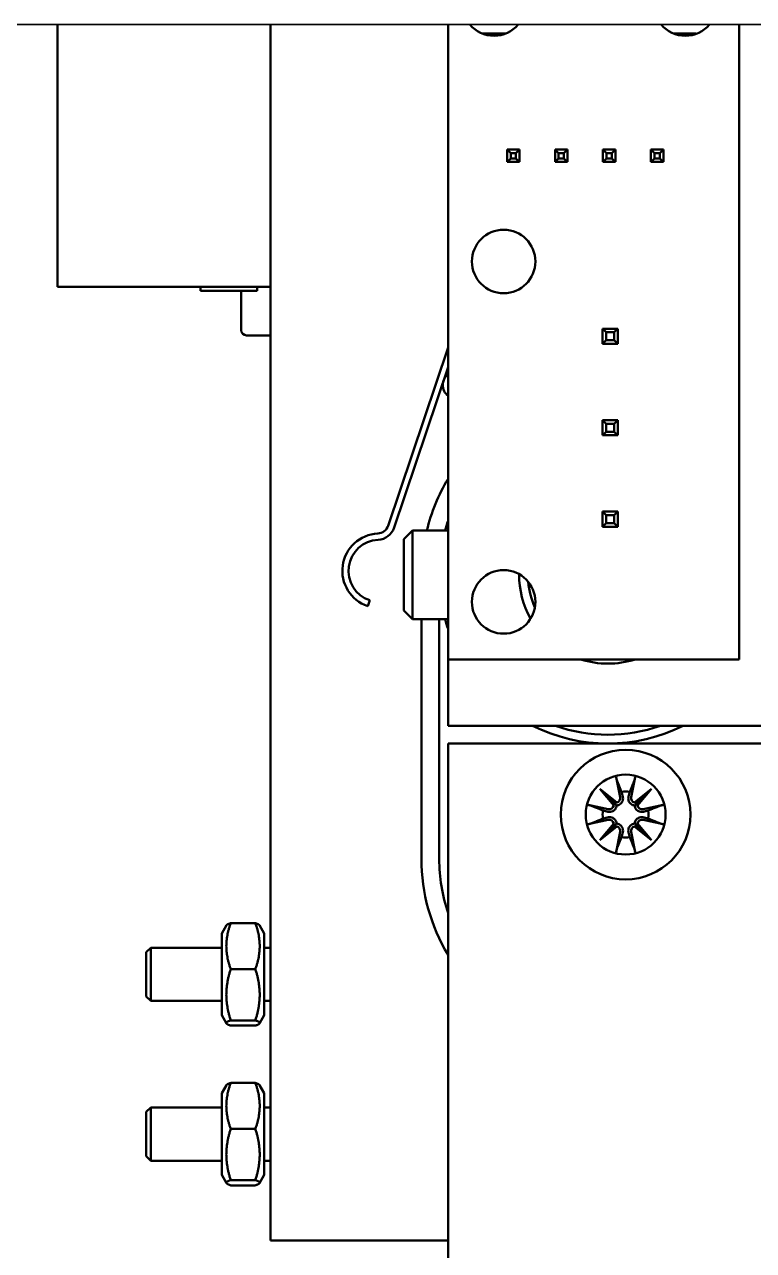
# Model space of a CAD drawing. Header units: millimetres. Extents: x -1328 to 2520, y -765 to 1782.
# Drawn here: x 567.4 to 608.5, y 538.6 to 607.6 of the extents above; entities that cross this region are included whole.
import ezdxf

# ---------------------------------------------------------------- set-up
doc = ezdxf.new("R2010")
doc.units = ezdxf.units.MM
doc.header["$LTSCALE"] = 6
doc.layers.add('Reference (ISO)', color=7, linetype='Continuous', lineweight=35)
doc.layers.add('Visible (ISO)', color=7, linetype='Continuous', lineweight=50)

msp = doc.modelspace()

# ---------------------------------------------------------------- linework, layer by layer
at = {"layer": 'Reference (ISO)'}
msp.add_line((841.183, 607.64), (421.183, 607.64), dxfattribs=at)
at = {"layer": 'Visible (ISO)'}
for p, q in [((569.28, 607.64), (569.28, 592.867)), ((581.28, 539.14), (581.28, 607.64)), ((591.28, 571.881), (591.28, 607.64)), ((593.186, 607.141), (594.549, 607.141)), ((605.23, 607.141), (603.961, 607.141)), ((605.23, 607.141), (605.23, 607.105)), ((607.68, 607.64), (607.68, 571.881)), ((594.605, 599.901), (594.605, 600.601)), ((594.605, 600.601), (595.305, 600.601)), ((594.605, 600.601), (594.805, 600.401)), ((594.805, 600.101), (594.605, 599.901)), ((595.105, 600.401), (594.805, 600.401)), ((594.805, 600.401), (594.805, 600.101)), ((594.805, 600.101), (595.105, 600.101)), ((595.305, 600.601), (595.105, 600.401)), ((595.105, 600.101), (595.105, 600.401)), ((595.105, 600.101), (595.305, 599.901)), ((595.305, 600.601), (595.305, 599.901)), ((597.305, 599.901), (597.305, 600.601)), ((597.305, 600.601), (598.005, 600.601)), ((597.305, 600.601), (597.505, 600.401)), ((597.505, 600.101), (597.305, 599.901)), ((597.805, 600.401), (597.505, 600.401)), ((597.505, 600.401), (597.505, 600.101)), ((597.505, 600.101), (597.805, 600.101)), ((598.005, 600.601), (597.805, 600.401)), ((597.805, 600.101), (597.805, 600.401)), ((597.805, 600.101), (598.005, 599.901)), ((598.005, 600.601), (598.005, 599.901)), ((600.005, 599.901), (600.005, 600.601)), ((600.005, 600.601), (600.705, 600.601)), ((600.005, 600.601), (600.205, 600.401)), ((600.205, 600.101), (600.005, 599.901)), ((600.505, 600.401), (600.205, 600.401)), ((600.205, 600.401), (600.205, 600.101)), ((600.205, 600.101), (600.505, 600.101)), ((600.705, 600.601), (600.505, 600.401)), ((600.505, 600.101), (600.505, 600.401)), ((600.505, 600.101), (600.705, 599.901)), ((600.705, 600.601), (600.705, 599.901)), ((602.705, 599.901), (602.705, 600.601)), ((602.705, 600.601), (603.405, 600.601)), ((602.705, 600.601), (602.905, 600.401)), ((602.905, 600.101), (602.705, 599.901)), ((603.205, 600.401), (602.905, 600.401)), ((602.905, 600.401), (602.905, 600.101)), ((602.905, 600.101), (603.205, 600.101)), ((603.405, 600.601), (603.205, 600.401)), ((603.205, 600.101), (603.205, 600.401)), ((603.205, 600.101), (603.405, 599.901)), ((603.405, 600.601), (603.405, 599.901)), ((595.305, 599.901), (594.605, 599.901)), ((598.005, 599.901), (597.305, 599.901)), ((600.705, 599.901), (600.005, 599.901)), ((603.405, 599.901), (602.705, 599.901)), ((569.28, 592.867), (581.28, 592.867)), ((577.33, 592.867), (577.33, 592.645)), ((580.53, 592.645), (577.33, 592.645)), ((579.63, 590.432), (579.63, 592.645)), ((580.53, 592.867), (580.53, 592.645)), ((599.985, 590.506), (600.835, 590.506)), ((599.985, 589.656), (599.985, 590.506)), ((599.985, 590.506), (600.185, 590.306)), ((600.835, 590.506), (600.635, 590.306)), ((600.835, 590.506), (600.835, 589.656)), ((579.93, 590.132), (581.28, 590.132)), ((600.185, 589.856), (599.985, 589.656)), ((600.635, 590.306), (600.185, 590.306)), ((600.185, 590.306), (600.185, 589.856)), ((600.185, 589.856), (600.635, 589.856)), ((600.635, 589.856), (600.635, 590.306)), ((600.635, 589.856), (600.835, 589.656)), ((587.907, 579.412), (591.28, 589.444)), ((600.835, 589.656), (599.985, 589.656)), ((588.239, 579.3), (591.28, 588.346)), ((599.985, 585.356), (600.835, 585.356)), ((599.985, 584.506), (599.985, 585.356)), ((599.985, 585.356), (600.185, 585.156)), ((600.635, 585.156), (600.185, 585.156)), ((600.185, 585.156), (600.185, 584.706)), ((600.835, 585.356), (600.635, 585.156)), ((600.635, 584.706), (600.635, 585.156)), ((600.835, 585.356), (600.835, 584.506)), ((600.185, 584.706), (599.985, 584.506)), ((600.835, 584.506), (599.985, 584.506)), ((600.185, 584.706), (600.635, 584.706)), ((600.635, 584.706), (600.835, 584.506)), ((599.985, 580.206), (600.835, 580.206)), ((599.985, 579.356), (599.985, 580.206)), ((599.985, 580.206), (600.185, 580.006)), ((600.835, 580.206), (600.635, 580.006)), ((600.835, 580.206), (600.835, 579.356)), ((600.185, 579.556), (599.985, 579.356)), ((600.635, 580.006), (600.185, 580.006)), ((600.185, 580.006), (600.185, 579.556)), ((600.185, 579.556), (600.635, 579.556)), ((600.635, 579.556), (600.635, 580.006)), ((600.635, 579.556), (600.835, 579.356)), ((588.78, 578.65), (589.271, 579.14)), ((589.271, 579.14), (589.271, 574.14)), ((591.28, 579.14), (589.271, 579.14)), ((600.835, 579.356), (599.985, 579.356)), ((588.78, 574.631), (588.78, 578.65)), ((586.753, 574.882), (586.865, 575.213)), ((588.78, 574.631), (589.271, 574.14)), ((591.28, 574.14), (589.271, 574.14)), ((589.78, 574.14), (589.78, 560.64)), ((590.78, 560.64), (590.78, 574.14)), ((591.28, 568.14), (591.28, 571.881)), ((607.68, 571.881), (591.28, 571.881)), ((657.28, 568.14), (591.28, 568.14)), ((591.28, 567.14), (591.28, 512.64)), ((657.28, 567.14), (591.28, 567.14)), ((600.739, 565.249), (600.978, 564.12)), ((601.822, 565.249), (601.583, 564.12)), ((599.831, 564.59), (600.778, 563.811)), ((599.831, 564.59), (600.605, 563.816)), ((600.609, 563.643), (599.831, 564.59)), ((601.783, 563.811), (602.73, 564.59)), ((602.73, 564.59), (601.951, 563.643)), ((602.73, 564.59), (601.956, 563.816)), ((599.171, 563.682), (600.301, 563.443)), ((600.605, 563.816), (600.771, 563.649)), ((601.956, 563.816), (601.789, 563.649)), ((603.389, 563.682), (602.26, 563.443)), ((599.171, 562.599), (600.301, 562.838)), ((603.389, 562.599), (602.26, 562.838)), ((599.831, 561.691), (600.609, 562.638)), ((600.778, 562.469), (599.831, 561.691)), ((599.831, 561.691), (600.605, 562.465)), ((600.605, 562.465), (600.771, 562.631)), ((600.739, 561.031), (600.978, 562.161)), ((601.822, 561.031), (601.583, 562.161)), ((602.73, 561.691), (601.783, 562.469)), ((601.956, 562.465), (601.789, 562.631)), ((601.951, 562.638), (602.73, 561.691)), ((602.73, 561.691), (601.956, 562.465)), ((578.53, 556.44), (578.797, 556.902)), ((580.425, 557.026), (579.036, 557.026)), ((580.93, 556.44), (580.664, 556.902)), ((578.53, 556.44), (578.53, 551.84)), ((580.93, 551.84), (580.93, 556.44)), ((574.28, 555.39), (574.53, 555.64)), ((574.28, 552.89), (574.28, 555.39)), ((574.53, 555.64), (574.53, 552.64)), ((578.53, 555.64), (574.53, 555.64)), ((581.28, 555.64), (580.93, 555.64)), ((580.425, 554.434), (579.036, 554.434)), ((574.28, 552.89), (574.53, 552.64)), ((578.53, 552.64), (574.53, 552.64)), ((581.28, 552.64), (580.93, 552.64)), ((578.53, 551.84), (578.797, 551.379)), ((580.93, 551.84), (580.664, 551.379)), ((580.425, 551.549), (579.036, 551.549)), ((580.425, 551.255), (579.036, 551.255)), ((578.53, 547.44), (578.797, 547.902)), ((580.425, 548.026), (579.036, 548.026)), ((580.93, 547.44), (580.664, 547.902)), ((578.53, 547.44), (578.53, 542.84)), ((580.93, 542.84), (580.93, 547.44)), ((574.28, 546.39), (574.53, 546.64)), ((574.28, 543.89), (574.28, 546.39)), ((574.53, 546.64), (574.53, 543.64)), ((578.53, 546.64), (574.53, 546.64)), ((581.28, 546.64), (580.93, 546.64)), ((580.425, 545.434), (579.036, 545.434)), ((574.28, 543.89), (574.53, 543.64)), ((578.53, 543.64), (574.53, 543.64)), ((581.28, 543.64), (580.93, 543.64)), ((578.53, 542.84), (578.797, 542.379)), ((580.93, 542.84), (580.664, 542.379)), ((580.425, 542.549), (579.036, 542.549)), ((580.425, 542.255), (579.036, 542.255)), ((591.28, 539.14), (581.28, 539.14))]:
    msp.add_line(p, q, dxfattribs=at)
for centre, radius in [((594.408, 594.293), 1.788), ((594.408, 575.118), 1.788), ((601.28, 563.14), 3.65), ((601.28, 563.14), 2.25)]:
    msp.add_circle(centre, radius, dxfattribs=at)
for centre, radius, start, end in [((593.868, 608.793), 1.788, 220.16471, 319.83529), ((604.643, 608.793), 1.788, 220.16471, 319.83529), ((579.93, 590.432), 0.3, 180, 270), ((591.73, 587.331), 0.75, 126.8699, 233.1301), ((600.28, 576.64), 10.5, 148.99728, 166.22585), ((587.291, 579.619), 0.65, 272.73997, 341.41628), ((600.28, 576.64), 9.5, 161.32828, 164.74248), ((587.423, 576.872), 2.1, 92.73997, 251.41628), ((587.291, 579.619), 1, 272.73997, 341.41628), ((587.423, 576.872), 1.75, 92.73997, 251.41628), ((600.28, 576.64), 5, 179.56535, 209.49598), ((600.28, 576.64), 4.5, 185.07979, 203.98154), ((600.28, 576.64), 9.5, 195.25752, 198.67172), ((600.28, 576.64), 5, 252.16025, 287.83975), ((600.28, 576.64), 9.5, 243.47465, 296.52535), ((600.28, 576.64), 9, 250.81186, 289.18814), ((601.28, 563.14), 1.297, 79.77073, 100.22927), ((600.355, 563.698), 0.26, 258.06647, 347.8988), ((600.723, 564.066), 0.26, 282.1012, 11.93353), ((601.838, 564.066), 0.26, 168.06647, 257.8988), ((602.206, 563.698), 0.26, 192.1012, 281.93353), ((601.28, 563.14), 1.297, 169.77073, 190.22927), ((600.355, 562.583), 0.26, 12.1012, 101.93353), ((602.206, 562.583), 0.26, 78.06647, 167.8988), ((601.28, 563.14), 1.297, 349.77073, 10.22927), ((600.723, 562.215), 0.26, 348.06647, 77.8988), ((601.838, 562.215), 0.26, 102.1012, 191.93353), ((601.28, 563.14), 1.297, 259.77073, 280.22927), ((600.28, 560.64), 10.5, 180, 211.00272), ((600.28, 560.64), 9.5, 180, 198.67172)]:
    msp.add_arc(centre, radius, start, end, dxfattribs=at)
for centre, major_axis, start_param, end_param in [((600.7, 564.038), (0.153, 0.186), 3.427323, 4.166138), ((600.383, 563.721), (0.186, 0.153), 5.25864, 5.997455), ((601.861, 564.038), (0.153, -0.186), 5.25864, 5.997455), ((602.177, 563.721), (0.186, -0.153), 3.427323, 4.166138), ((600.383, 562.56), (-0.186, 0.153), 3.427323, 4.166138), ((600.7, 562.243), (-0.153, 0.186), 5.25864, 5.997455), ((601.861, 562.243), (-0.153, -0.186), 3.427323, 4.166138), ((602.177, 562.56), (-0.186, -0.153), 5.25864, 5.997455)]:
    msp.add_ellipse(centre, major_axis=major_axis, ratio=0.988452, start_param=start_param, end_param=end_param, dxfattribs=at)
for points, knots in [([(600.787, 565.071), (600.783, 565.081), (600.778, 565.094), (600.769, 565.125), (600.762, 565.15), (600.751, 565.195), (600.744, 565.225), (600.739, 565.249)], [0.07019749, 0.07019749, 0.07019749, 0.07019749, 0.07644591, 0.07644591, 0.08406722, 0.08406722, 0.09169213, 0.09169213, 0.09169213, 0.09169213]), ([(601.822, 565.249), (601.816, 565.225), (601.81, 565.195), (601.798, 565.15), (601.792, 565.125), (601.782, 565.094), (601.778, 565.081), (601.774, 565.071)], [0.03061008, 0.03061008, 0.03061008, 0.03061008, 0.03823499, 0.03823499, 0.0458563, 0.0458563, 0.05210472, 0.05210472, 0.05210472, 0.05210472]), ([(599.171, 563.682), (599.196, 563.677), (599.225, 563.67), (599.271, 563.658), (599.295, 563.652), (599.327, 563.642), (599.34, 563.638), (599.349, 563.634)], [0.03061008, 0.03061008, 0.03061008, 0.03061008, 0.03823499, 0.03823499, 0.0458563, 0.0458563, 0.05210472, 0.05210472, 0.05210472, 0.05210472]), ([(600.771, 563.649), (600.77, 563.629), (600.766, 563.607), (600.751, 563.549), (600.736, 563.512), (600.697, 563.448), (600.672, 563.417), (600.614, 563.365), (600.582, 563.344), (600.515, 563.311), (600.474, 563.298), (600.39, 563.286), (600.348, 563.287), (600.31, 563.293), (600.297, 563.295), (600.284, 563.298), (600.271, 563.301)], [-0.06590291, -0.06590291, -0.06590291, -0.06590291, -0.0596617, -0.0596617, -0.04848472, -0.04848472, -0.03730774, -0.03730774, -0.02613076, -0.02613076, -0.01306538, -0.01306538, 0, 0, 0, 0.00449293, 0.00449293, 0.00449293, 0.00449293]), ([(601.119, 564.15), (601.123, 564.137), (601.126, 564.123), (601.134, 564.072), (601.134, 564.03), (601.122, 563.947), (601.11, 563.906), (601.077, 563.839), (601.056, 563.806), (601.004, 563.749), (600.973, 563.723), (600.909, 563.685), (600.872, 563.669), (600.813, 563.655), (600.792, 563.651), (600.771, 563.649)], [0.15793693, 0.15793693, 0.15793693, 0.15793693, 0.16242986, 0.16242986, 0.17549524, 0.17549524, 0.18856062, 0.18856062, 0.1997376, 0.1997376, 0.21091458, 0.21091458, 0.22209156, 0.22209156, 0.22833277, 0.22833277, 0.22833277, 0.22833277]), ([(601.789, 563.649), (601.769, 563.651), (601.747, 563.655), (601.689, 563.669), (601.652, 563.685), (601.588, 563.723), (601.557, 563.749), (601.505, 563.806), (601.484, 563.839), (601.451, 563.906), (601.438, 563.947), (601.426, 564.03), (601.427, 564.072), (601.433, 564.11), (601.435, 564.123), (601.438, 564.137), (601.441, 564.15)], [-0.06590291, -0.06590291, -0.06590291, -0.06590291, -0.0596617, -0.0596617, -0.04848472, -0.04848472, -0.03730774, -0.03730774, -0.02613076, -0.02613076, -0.01306538, -0.01306538, 0, 0, 0, 0.00449293, 0.00449293, 0.00449293, 0.00449293]), ([(602.29, 563.301), (602.276, 563.298), (602.263, 563.295), (602.212, 563.287), (602.17, 563.286), (602.087, 563.298), (602.046, 563.311), (601.979, 563.344), (601.946, 563.365), (601.889, 563.417), (601.863, 563.448), (601.825, 563.512), (601.809, 563.549), (601.794, 563.607), (601.791, 563.629), (601.789, 563.649)], [0.15793693, 0.15793693, 0.15793693, 0.15793693, 0.16242986, 0.16242986, 0.17549524, 0.17549524, 0.18856062, 0.18856062, 0.1997376, 0.1997376, 0.21091458, 0.21091458, 0.22209156, 0.22209156, 0.22833277, 0.22833277, 0.22833277, 0.22833277]), ([(603.211, 563.634), (603.221, 563.638), (603.234, 563.642), (603.265, 563.652), (603.29, 563.658), (603.335, 563.67), (603.364, 563.677), (603.389, 563.682)], [0.07019749, 0.07019749, 0.07019749, 0.07019749, 0.07644591, 0.07644591, 0.08406722, 0.08406722, 0.09169213, 0.09169213, 0.09169213, 0.09169213]), ([(600.271, 562.98), (600.284, 562.983), (600.297, 562.986), (600.348, 562.994), (600.39, 562.995), (600.474, 562.982), (600.515, 562.97), (600.582, 562.937), (600.614, 562.916), (600.672, 562.864), (600.697, 562.833), (600.736, 562.769), (600.751, 562.732), (600.766, 562.673), (600.77, 562.652), (600.771, 562.631)], [0.15793693, 0.15793693, 0.15793693, 0.15793693, 0.16242986, 0.16242986, 0.17549524, 0.17549524, 0.18856062, 0.18856062, 0.1997376, 0.1997376, 0.21091458, 0.21091458, 0.22209156, 0.22209156, 0.22833277, 0.22833277, 0.22833277, 0.22833277]), ([(601.789, 562.631), (601.791, 562.652), (601.794, 562.673), (601.809, 562.732), (601.825, 562.769), (601.863, 562.833), (601.889, 562.864), (601.946, 562.916), (601.979, 562.937), (602.046, 562.97), (602.087, 562.982), (602.17, 562.995), (602.212, 562.994), (602.25, 562.988), (602.263, 562.986), (602.276, 562.983), (602.29, 562.98)], [-0.06590291, -0.06590291, -0.06590291, -0.06590291, -0.0596617, -0.0596617, -0.04848472, -0.04848472, -0.03730774, -0.03730774, -0.02613076, -0.02613076, -0.01306538, -0.01306538, 0, 0, 0, 0.00449293, 0.00449293, 0.00449293, 0.00449293]), ([(599.349, 562.647), (599.34, 562.643), (599.327, 562.639), (599.295, 562.629), (599.271, 562.622), (599.225, 562.611), (599.196, 562.604), (599.171, 562.599)], [0.07019749, 0.07019749, 0.07019749, 0.07019749, 0.07644591, 0.07644591, 0.08406722, 0.08406722, 0.09169213, 0.09169213, 0.09169213, 0.09169213]), ([(600.771, 562.631), (600.792, 562.63), (600.813, 562.626), (600.872, 562.611), (600.909, 562.596), (600.973, 562.557), (601.004, 562.532), (601.056, 562.474), (601.077, 562.442), (601.11, 562.375), (601.122, 562.334), (601.134, 562.25), (601.134, 562.208), (601.128, 562.17), (601.126, 562.157), (601.123, 562.144), (601.119, 562.131)], [-0.06590291, -0.06590291, -0.06590291, -0.06590291, -0.0596617, -0.0596617, -0.04848472, -0.04848472, -0.03730774, -0.03730774, -0.02613076, -0.02613076, -0.01306538, -0.01306538, 0, 0, 0, 0.00449293, 0.00449293, 0.00449293, 0.00449293]), ([(601.441, 562.131), (601.438, 562.144), (601.435, 562.157), (601.427, 562.208), (601.426, 562.25), (601.438, 562.334), (601.451, 562.375), (601.484, 562.442), (601.505, 562.474), (601.557, 562.532), (601.588, 562.557), (601.652, 562.596), (601.689, 562.611), (601.747, 562.626), (601.769, 562.63), (601.789, 562.631)], [0.15793693, 0.15793693, 0.15793693, 0.15793693, 0.16242986, 0.16242986, 0.17549524, 0.17549524, 0.18856062, 0.18856062, 0.1997376, 0.1997376, 0.21091458, 0.21091458, 0.22209156, 0.22209156, 0.22833277, 0.22833277, 0.22833277, 0.22833277]), ([(603.389, 562.599), (603.364, 562.604), (603.335, 562.611), (603.29, 562.622), (603.265, 562.629), (603.234, 562.639), (603.221, 562.643), (603.211, 562.647)], [0.03061008, 0.03061008, 0.03061008, 0.03061008, 0.03823499, 0.03823499, 0.0458563, 0.0458563, 0.05210472, 0.05210472, 0.05210472, 0.05210472]), ([(600.739, 561.031), (600.744, 561.056), (600.751, 561.085), (600.762, 561.131), (600.769, 561.155), (600.778, 561.187), (600.783, 561.2), (600.787, 561.209)], [0.03061008, 0.03061008, 0.03061008, 0.03061008, 0.03823499, 0.03823499, 0.0458563, 0.0458563, 0.05210472, 0.05210472, 0.05210472, 0.05210472]), ([(601.774, 561.209), (601.778, 561.2), (601.782, 561.187), (601.792, 561.155), (601.798, 561.131), (601.81, 561.085), (601.816, 561.056), (601.822, 561.031)], [0.07019749, 0.07019749, 0.07019749, 0.07019749, 0.07644591, 0.07644591, 0.08406722, 0.08406722, 0.09169213, 0.09169213, 0.09169213, 0.09169213])]:
    msp.add_open_spline(points, degree=3, knots=knots, dxfattribs=at)
for points, weights in [([(600.787, 565.071), (600.946, 564.677), (601.05, 564.417)], [1.00292654222, 1.02395882035, 1]), ([(601.511, 564.417), (601.615, 564.677), (601.774, 565.071)], [1, 1.02395882035, 1.00292654222]), ([(601.05, 564.417), (601.089, 564.267), (601.119, 564.15)], [1, 1.12336464918, 1.24422028802]), ([(601.441, 564.15), (601.472, 564.267), (601.511, 564.417)], [1.24422028802, 1.12336464918, 1]), ([(600.004, 563.371), (599.744, 563.475), (599.349, 563.634)], [1, 1.02395882035, 1.00292654222]), ([(603.211, 563.634), (602.817, 563.475), (602.557, 563.371)], [1.00292654222, 1.02395882036, 1]), ([(599.349, 562.647), (599.744, 562.806), (600.004, 562.91)], [1.00292654222, 1.02395882036, 1]), ([(600.271, 563.301), (600.153, 563.332), (600.004, 563.371)], [1.24422028802, 1.12336464918, 1]), ([(600.004, 562.91), (600.153, 562.949), (600.271, 562.98)], [1, 1.12336464918, 1.24422028802]), ([(602.557, 563.371), (602.407, 563.332), (602.29, 563.301)], [1, 1.12336464918, 1.24422028802]), ([(602.29, 562.98), (602.407, 562.949), (602.557, 562.91)], [1.24422028802, 1.12336464918, 1]), ([(602.557, 562.91), (602.817, 562.806), (603.211, 562.647)], [1, 1.02395882036, 1.00292654222]), ([(601.119, 562.131), (601.089, 562.013), (601.05, 561.864)], [1.24422028802, 1.12336464918, 1]), ([(601.511, 561.864), (601.472, 562.013), (601.441, 562.131)], [1, 1.12336464918, 1.24422028802]), ([(601.05, 561.864), (600.946, 561.604), (600.787, 561.209)], [1, 1.02395882035, 1.00292654222]), ([(601.774, 561.209), (601.615, 561.604), (601.511, 561.864)], [1.00292654222, 1.02395882035, 1]), ([(579.036, 557.026), (578.577, 555.73), (579.036, 554.434)], [1, 1.15470053838, 1]), ([(578.797, 556.902), (578.83, 556.96), (579.036, 557.026)], [1.07503088517, 1.06395605483, 1]), ([(580.425, 557.026), (580.63, 556.96), (580.664, 556.902)], [1, 1.06395605483, 1.07503088517]), ([(580.425, 554.434), (580.883, 555.73), (580.425, 557.026)], [1, 1.15470053838, 1]), ([(579.036, 554.434), (578.577, 552.992), (579.036, 551.549)], [1, 1.15470053838, 1]), ([(580.425, 551.549), (580.883, 552.992), (580.425, 554.434)], [1, 1.15470053838, 1]), ([(579.036, 551.549), (578.577, 551.402), (579.036, 551.255)], [1, 1.15470053838, 1]), ([(580.425, 551.255), (580.883, 551.402), (580.425, 551.549)], [1, 1.15470053838, 1]), ([(579.036, 548.026), (578.577, 546.73), (579.036, 545.434)], [1, 1.15470053838, 1]), ([(578.797, 547.902), (578.83, 547.96), (579.036, 548.026)], [1.07503088517, 1.06395605482, 1]), ([(580.425, 548.026), (580.63, 547.96), (580.664, 547.902)], [1, 1.06395605482, 1.07503088517]), ([(580.425, 545.434), (580.883, 546.73), (580.425, 548.026)], [1, 1.15470053838, 1]), ([(579.036, 545.434), (578.577, 543.992), (579.036, 542.549)], [1, 1.15470053838, 1]), ([(580.425, 542.549), (580.883, 543.992), (580.425, 545.434)], [1, 1.15470053838, 1]), ([(579.036, 542.549), (578.577, 542.402), (579.036, 542.255)], [1, 1.15470053838, 1]), ([(580.425, 542.255), (580.883, 542.402), (580.425, 542.549)], [1, 1.15470053838, 1])]:
    msp.add_rational_spline(points, weights, degree=2, dxfattribs=at)

doc.saveas('drawing.dxf')
